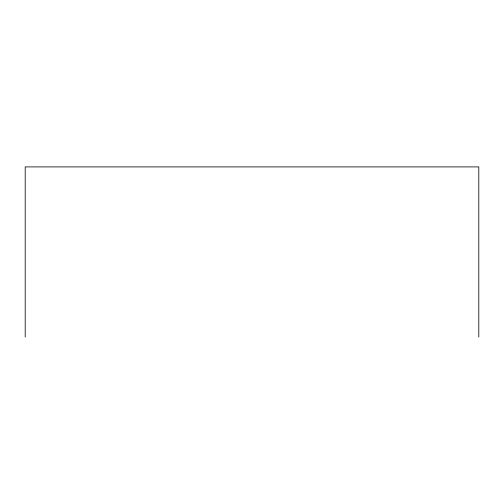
<?xml version="1.0" encoding="UTF-8"?>
<svg xmlns="http://www.w3.org/2000/svg" width="504" height="504" viewBox="0 0 504 504"><rect width="100%" height="100%" fill="white"/><g stroke="black" fill="none" stroke-linecap="round" stroke-linejoin="round"><path stroke-width="0.76" d="M478.8 337.094L478.8 166.906L25.2 166.906L25.2 337.094"/></g></svg>
